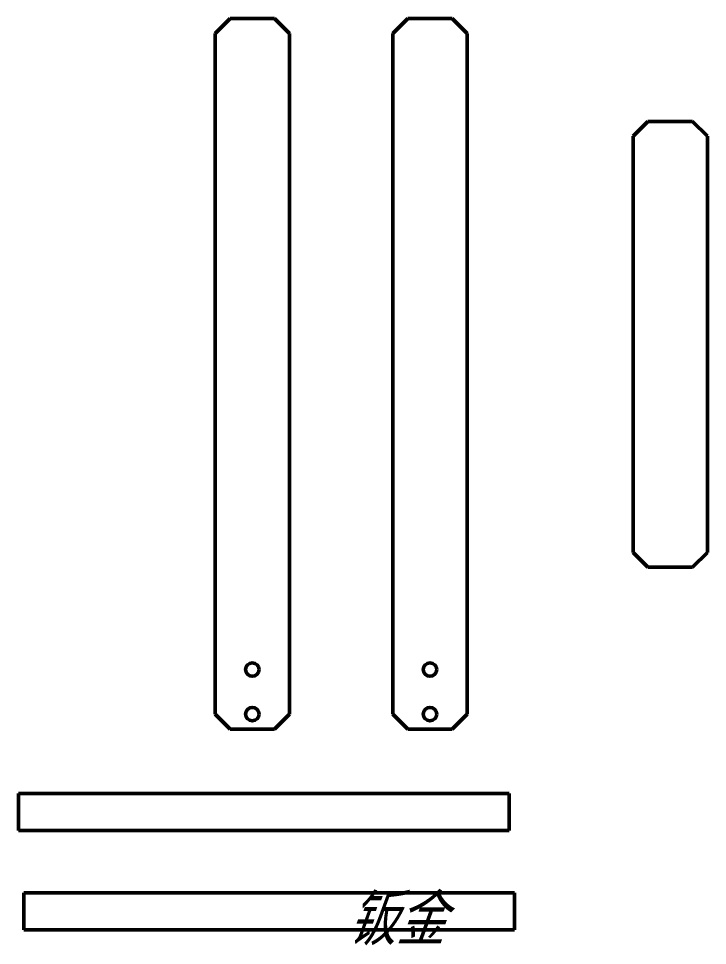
# Model space of a CAD drawing. Header units: inches. Extents: x 17901 to 26602, y 9673 to 14036.
# Drawn here: x 18493 to 18956, y 10575 to 11198 of the extents above; entities that cross this region are included whole.
import ezdxf

# ---------------------------------------------------------------- set-up
doc = ezdxf.new("R2010")
doc.units = ezdxf.units.IN
doc.header["$MEASUREMENT"] = 0
doc.layers.add('标注线', color=3, linetype='Continuous', lineweight=25)
doc.layers.add('粗实线', color=7, linetype='Continuous', lineweight=50)
doc.styles.add('DIM', font='romans.shx', dxfattribs={"width": 0.8, "oblique": 20, "bigfont": 'bigfont.shx'})

msp = doc.modelspace()

# ---------------------------------------------------------------- linework, layer by layer
at = {"layer": '粗实线', "ltscale": 0.353553}
for p, q in [((18625.253, 11188.455), (18635.253, 11198.455)), ((18665.253, 11198.455), (18675.253, 11188.455)), ((18744.749, 11188.455), (18754.749, 11198.455)), ((18784.749, 11198.455), (18794.749, 11188.455)), ((18906.364, 11119.272), (18916.364, 11129.272)), ((18946.364, 11129.272), (18956.364, 11119.272)), ((18906.364, 10839.272), (18916.364, 10829.272)), ((18946.364, 10829.272), (18956.364, 10839.272)), ((18625.253, 10730.455), (18635.253, 10720.455)), ((18665.253, 10720.455), (18675.253, 10730.455)), ((18744.749, 10730.455), (18754.749, 10720.455)), ((18784.749, 10720.455), (18794.749, 10730.455))]:
    msp.add_line(p, q, dxfattribs=at)
at = {"layer": '粗实线'}
for p, q in [((18665.253, 11198.455), (18635.253, 11198.455)), ((18784.749, 11198.455), (18754.749, 11198.455)), ((18625.253, 10774.455), (18625.253, 11188.455)), ((18675.253, 10774.455), (18675.253, 11188.455)), ((18744.749, 10774.455), (18744.749, 11188.455)), ((18794.749, 10774.455), (18794.749, 11188.455)), ((18946.364, 11129.272), (18916.364, 11129.272)), ((18906.364, 10889.272), (18906.364, 11119.272)), ((18956.364, 11069.272), (18956.364, 11119.272)), ((18956.364, 11044.272), (18956.364, 11069.272)), ((18956.364, 10914.272), (18956.364, 11044.272)), ((18956.364, 10889.272), (18956.364, 10914.272)), ((18906.364, 10839.272), (18906.364, 10889.272)), ((18956.364, 10839.272), (18956.364, 10889.272)), ((18916.364, 10829.272), (18946.364, 10829.272)), ((18625.253, 10730.455), (18625.253, 10774.455)), ((18675.253, 10730.455), (18675.253, 10774.455)), ((18744.749, 10730.455), (18744.749, 10774.455)), ((18794.749, 10730.455), (18794.749, 10774.455)), ((18665.253, 10720.455), (18635.253, 10720.455)), ((18784.749, 10720.455), (18754.749, 10720.455)), ((18493.027, 10677.105), (18823.027, 10677.105)), ((18493.027, 10677.105), (18493.027, 10652.105)), ((18823.027, 10652.105), (18823.027, 10677.105)), ((18823.027, 10652.105), (18493.027, 10652.105)), ((18496.623, 10610.252), (18826.623, 10610.252)), ((18496.623, 10610.252), (18496.623, 10585.252)), ((18826.623, 10585.252), (18826.623, 10610.252)), ((18826.623, 10585.252), (18496.623, 10585.252))]:
    msp.add_line(p, q, dxfattribs=at)
for centre in [(18650.253, 10760.455), (18769.749, 10760.455), (18650.253, 10730.455), (18769.749, 10730.455)]:
    msp.add_circle(centre, 4.5, dxfattribs=at)

# ---------------------------------------------------------------- texts
at = {"layer": '标注线', "insert": (18714.364, 10608.312), "char_height": 30, "width": 303.82784, "attachment_point": 1, "style": 'DIM'}
msp.add_mtext('{\\fMicrosoft YaHei|b0|i0|c134|p34;钣金}', dxfattribs=at)

doc.saveas('drawing.dxf')
